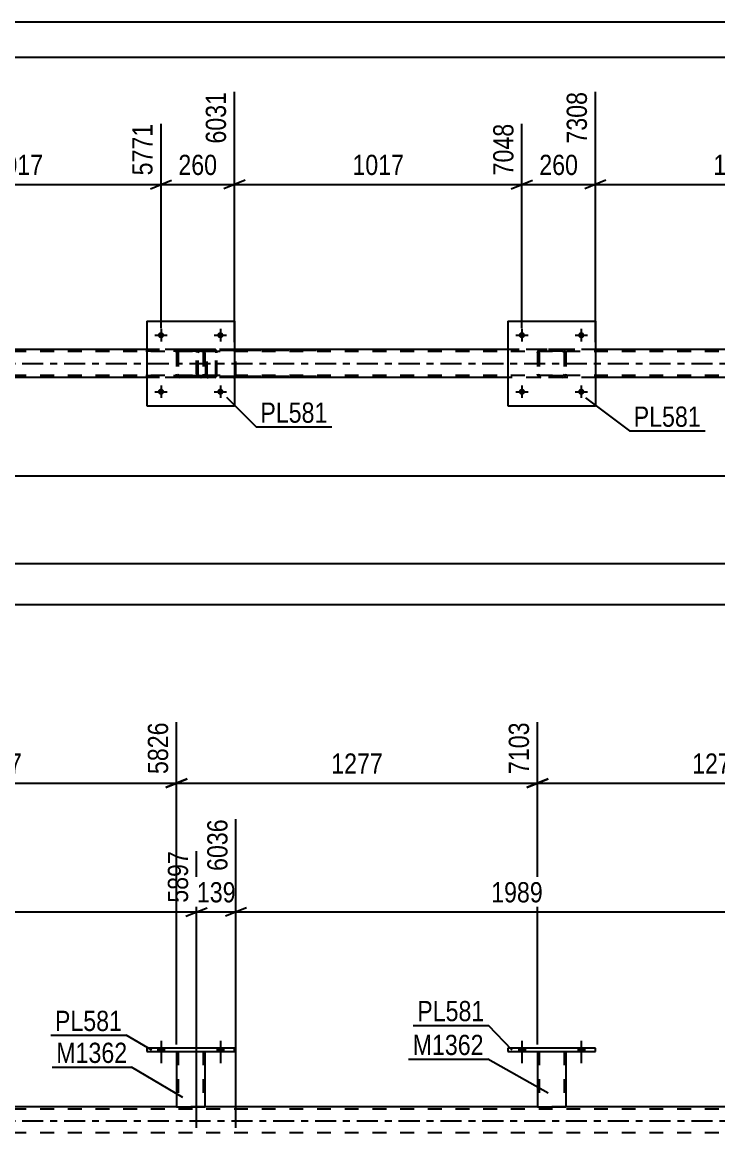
# Model space of a CAD drawing. Header units: millimetres. Extents: x 0 to 841, y 0 to 594.
# Drawn here: x 257.4 to 355.8, y 436.8 to 594 of the extents above; entities that cross this region are included whole.
import ezdxf

# ---------------------------------------------------------------- set-up
doc = ezdxf.new("R2010")
doc.units = ezdxf.units.MM
doc.linetypes.add('DXK_LINE_DOT2', pattern=[3.9198, 1.9599, -1.9599])
doc.linetypes.add('DXK_LINE_DOT3', pattern=[5.9187, 2.979, -0.9799, 0.9799, -0.9799])
doc.styles.add('Arial Narrow', font='ARIALN.TTF', dxfattribs={"height": 0.2})

# ---------------------------------------------------------------- blocks, each defined once
blk = doc.blocks.new('Unknown-318888172-1133')
at = {"color": 5, "linetype": 'Continuous'}
for p, q in [((841, 594), (0, 594)), ((836, 589), (5, 589))]:
    blk.add_line(p, q, dxfattribs=at)
blk = doc.blocks.new('Part-318888172-5600 - 5496')
at = {"color": 7, "linetype": 'DXK_LINE_DOT2'}
for p, q in [((330.3, 547.21), (330.34, 547.4)), ((330.34, 547.4), (330.3, 547.21)), ((330.3, 547.21), (330.3, 544.17)), ((330.54, 547.21), (330.56, 547.3)), ((330.54, 547.21), (330.54, 544.17)), ((330.56, 547.3), (330.61, 547.38)), ((330.6, 547.66), (330.78, 547.69)), ((330.78, 547.69), (330.6, 547.66)), ((330.61, 547.38), (330.69, 547.43)), ((330.69, 547.43), (330.78, 547.45)), ((333.82, 547.69), (330.78, 547.69)), ((333.82, 547.45), (330.78, 547.45)), ((333.82, 547.69), (334.01, 547.66)), ((334.01, 547.66), (333.82, 547.69)), ((333.82, 547.45), (333.92, 547.43)), ((333.92, 547.43), (333.99, 547.38)), ((333.99, 547.38), (334.05, 547.3)), ((334.05, 547.3), (334.06, 547.21)), ((334.06, 547.21), (334.06, 544.17)), ((334.27, 547.4), (334.3, 547.21)), ((334.3, 547.21), (334.27, 547.4)), ((334.3, 547.21), (334.3, 544.17)), ((330.34, 543.99), (330.3, 544.17)), ((330.3, 544.17), (330.34, 543.99)), ((330.56, 544.08), (330.54, 544.17)), ((330.61, 544), (330.56, 544.08)), ((330.69, 543.95), (330.61, 544)), ((333.99, 544), (333.92, 543.95)), ((334.05, 544.08), (333.99, 544)), ((334.06, 544.17), (334.05, 544.08)), ((334.3, 544.17), (334.27, 543.99)), ((334.27, 543.99), (334.3, 544.17)), ((330.78, 543.69), (330.6, 543.73)), ((330.6, 543.73), (330.78, 543.69)), ((330.78, 543.93), (330.69, 543.95)), ((333.82, 543.93), (330.78, 543.93)), ((333.82, 543.69), (330.78, 543.69)), ((333.92, 543.95), (333.82, 543.93)), ((334.01, 543.73), (333.82, 543.69)), ((333.82, 543.69), (334.01, 543.73))]:
    blk.add_line(p, q, dxfattribs=at)
at = {"color": 7, "linetype": 'DXK_LINE_DOT3'}
blk.add_line((332.3, 545.69), (332.3, 545.69), dxfattribs=at)
at = {"color": 7, "linetype": 'DXK_LINE_DOT2'}
for centre, start, end in [((330.78, 547.21), 112.5, 157.5), ((330.78, 547.21), 112.5, 157.5), ((333.82, 547.21), 22.5, 67.5), ((333.82, 547.21), 22.5, 67.5), ((330.78, 544.17), 202.5, 247.5), ((330.78, 544.17), 202.5, 247.5), ((333.82, 544.17), 292.5, 337.5), ((333.82, 544.17), 292.5, 337.5)]:
    blk.add_arc(centre, 0.48, start, end, dxfattribs=at)
blk = doc.blocks.new('Part-318888172-5671 - 5496')
at = {"color": 7, "linetype": 'DXK_LINE_DOT2'}
for p, q in [((284.65, 547.69), (272.49, 547.69)), ((284.65, 547.45), (272.49, 547.45)), ((282.09, 547.37), (282.05, 547.21)), ((282.05, 544.17), (282.05, 547.21)), ((282.09, 547.4), (282.09, 547.37)), ((282.3, 547.21), (282.32, 547.3)), ((282.3, 544.17), (282.3, 547.21)), ((282.32, 547.3), (282.38, 547.38)), ((282.55, 547.69), (282.36, 547.66)), ((282.38, 547.38), (282.46, 547.43)), ((282.46, 547.43), (282.55, 547.45)), ((283.37, 547.69), (283.37, 547.45)), ((284.75, 547.66), (284.65, 547.69)), ((284.65, 547.45), (284.7, 547.43)), ((284.7, 547.43), (284.74, 547.38)), ((284.74, 547.38), (284.77, 547.3)), ((284.84, 547.55), (284.75, 547.66)), ((284.77, 547.3), (284.78, 547.21)), ((284.78, 544.17), (284.78, 547.21)), ((284.9, 547.4), (284.84, 547.55)), ((284.92, 547.21), (284.9, 547.4)), ((284.92, 544.17), (284.92, 547.21)), ((282.05, 544.17), (282.07, 544.11)), ((282.07, 544.11), (282.09, 543.99)), ((282.32, 544.08), (282.3, 544.17)), ((282.38, 544), (282.32, 544.08)), ((282.46, 543.95), (282.38, 544)), ((284.74, 544), (284.7, 543.95)), ((284.77, 544.08), (284.74, 544)), ((284.78, 544.17), (284.77, 544.08)), ((284.84, 543.83), (284.9, 543.99)), ((284.9, 543.99), (284.92, 544.17)), ((284.65, 543.93), (272.49, 543.93)), ((284.65, 543.69), (272.49, 543.69)), ((282.36, 543.73), (282.55, 543.69)), ((282.55, 543.93), (282.46, 543.95)), ((283.37, 543.69), (283.37, 543.93)), ((284.7, 543.95), (284.65, 543.93)), ((284.65, 543.69), (284.75, 543.73)), ((284.75, 543.73), (284.84, 543.83))]:
    blk.add_line(p, q, dxfattribs=at)
for centre, start, end in [((282.54, 547.2), 111.1941, 156.1506), ((282.54, 544.19), 203.8494, 248.8059)]:
    blk.add_arc(centre, 0.492, start, end, dxfattribs=at)
blk = doc.blocks.new('Bolt-318888172-5545 - 5496')
at = {"linetype": 'Continuous'}
for points in [[(277.46, 549.69, -1), (276.58, 549.69, -1)], [(285.86, 549.69, -1), (284.98, 549.69, -1)]]:
    blk.add_hatch(color=1, dxfattribs=at).paths.add_polyline_path(points)
at = {"color": 1, "linetype": 'Continuous'}
for p, q in [((277.02, 550.57), (277.02, 548.81)), ((285.42, 550.57), (285.42, 548.81)), ((276.14, 549.69), (277.9, 549.69)), ((284.54, 549.69), (286.3, 549.69))]:
    blk.add_line(p, q, dxfattribs=at)
blk = doc.blocks.new('Bolt-318888172-5546 - 5496')
at = {"linetype": 'Continuous'}
for points in [[(277.46, 541.69, -1), (276.58, 541.69, -1)], [(285.86, 541.69, -1), (284.98, 541.69, -1)]]:
    blk.add_hatch(color=1, dxfattribs=at).paths.add_polyline_path(points)
at = {"color": 1, "linetype": 'Continuous'}
for p, q in [((277.02, 542.57), (277.02, 540.81)), ((285.42, 542.57), (285.42, 540.81)), ((276.14, 541.69), (277.9, 541.69)), ((284.54, 541.69), (286.3, 541.69))]:
    blk.add_line(p, q, dxfattribs=at)
blk = doc.blocks.new('Bolt-318888172-5547 - 5496')
at = {"linetype": 'Continuous'}
for points in [[(328.54, 549.69, -1), (327.66, 549.69, -1)], [(336.94, 549.69, -1), (336.06, 549.69, -1)]]:
    blk.add_hatch(color=1, dxfattribs=at).paths.add_polyline_path(points)
at = {"color": 1, "linetype": 'Continuous'}
for p, q in [((328.1, 550.57), (328.1, 548.81)), ((336.5, 550.57), (336.5, 548.81)), ((327.22, 549.69), (328.98, 549.69)), ((335.62, 549.69), (337.38, 549.69))]:
    blk.add_line(p, q, dxfattribs=at)
blk = doc.blocks.new('Bolt-318888172-5548 - 5496')
at = {"linetype": 'Continuous'}
for points in [[(328.54, 541.69, -1), (327.66, 541.69, -1)], [(336.94, 541.69, -1), (336.06, 541.69, -1)]]:
    blk.add_hatch(color=1, dxfattribs=at).paths.add_polyline_path(points)
at = {"color": 1, "linetype": 'Continuous'}
for p, q in [((328.1, 542.57), (328.1, 540.81)), ((336.5, 542.57), (336.5, 540.81)), ((327.22, 541.69), (328.98, 541.69)), ((335.62, 541.69), (337.38, 541.69))]:
    blk.add_line(p, q, dxfattribs=at)
blk = doc.blocks.new('Part-318888172-5593 - 5496')
at = {"color": 2, "linetype": 'Continuous'}
for p, q in [((275.02, 551.69), (275.02, 539.69)), ((275.02, 551.69), (287.42, 551.69)), ((287.42, 551.69), (287.42, 539.69)), ((275.02, 539.69), (287.42, 539.69))]:
    blk.add_line(p, q, dxfattribs=at)
blk = doc.blocks.new('Part-318888172-5594 - 5496')
at = {"color": 7, "linetype": 'DXK_LINE_DOT2'}
for p, q in [((279.22, 547.21), (279.26, 547.4)), ((279.26, 547.4), (279.22, 547.21)), ((279.22, 547.21), (279.22, 544.17)), ((279.46, 547.21), (279.48, 547.3)), ((279.46, 547.21), (279.46, 544.17)), ((279.48, 547.3), (279.53, 547.38)), ((279.52, 547.66), (279.7, 547.69)), ((279.7, 547.69), (279.52, 547.66)), ((279.53, 547.38), (279.61, 547.43)), ((279.61, 547.43), (279.7, 547.45)), ((282.74, 547.69), (279.7, 547.69)), ((282.74, 547.45), (279.7, 547.45)), ((282.74, 547.69), (282.93, 547.66)), ((282.93, 547.66), (282.74, 547.69)), ((282.74, 547.45), (282.84, 547.43)), ((282.84, 547.43), (282.91, 547.38)), ((282.91, 547.38), (282.97, 547.3)), ((282.97, 547.3), (282.98, 547.21)), ((282.98, 547.21), (282.98, 544.17)), ((283.19, 547.4), (283.22, 547.21)), ((283.22, 547.21), (283.19, 547.4)), ((283.22, 547.21), (283.22, 544.17)), ((279.26, 543.99), (279.22, 544.17)), ((279.22, 544.17), (279.26, 543.99)), ((279.48, 544.08), (279.46, 544.17)), ((279.53, 544), (279.48, 544.08)), ((279.61, 543.95), (279.53, 544)), ((282.91, 544), (282.84, 543.95)), ((282.97, 544.08), (282.91, 544)), ((282.98, 544.17), (282.97, 544.08)), ((283.22, 544.17), (283.19, 543.99)), ((283.19, 543.99), (283.22, 544.17)), ((279.7, 543.69), (279.52, 543.73)), ((279.52, 543.73), (279.7, 543.69)), ((279.7, 543.93), (279.61, 543.95)), ((282.74, 543.93), (279.7, 543.93)), ((282.74, 543.69), (279.7, 543.69)), ((282.84, 543.95), (282.74, 543.93)), ((282.93, 543.73), (282.74, 543.69)), ((282.74, 543.69), (282.93, 543.73))]:
    blk.add_line(p, q, dxfattribs=at)
at = {"color": 7, "linetype": 'DXK_LINE_DOT3'}
blk.add_line((281.22, 545.69), (281.22, 545.69), dxfattribs=at)
at = {"color": 7, "linetype": 'DXK_LINE_DOT2'}
for centre, start, end in [((279.7, 547.21), 112.5, 157.5), ((279.7, 547.21), 112.5, 157.5), ((282.74, 547.21), 22.5, 67.5), ((282.74, 547.21), 22.5, 67.5), ((279.7, 544.17), 202.5, 247.5), ((279.7, 544.17), 202.5, 247.5), ((282.74, 544.17), 292.5, 337.5), ((282.74, 544.17), 292.5, 337.5)]:
    blk.add_arc(centre, 0.48, start, end, dxfattribs=at)
blk = doc.blocks.new('Part-318888172-5599 - 5496')
at = {"color": 2, "linetype": 'Continuous'}
for p, q in [((326.1, 551.69), (326.1, 539.69)), ((326.1, 551.69), (338.5, 551.69)), ((338.5, 551.69), (338.5, 539.69)), ((326.1, 539.69), (338.5, 539.69))]:
    blk.add_line(p, q, dxfattribs=at)
blk = doc.blocks.new('Part-318888172-5672 - 5496')
at = {"color": 7, "linetype": 'DXK_LINE_DOT2'}
for p, q in [((283.4, 547.49), (283.37, 547.37)), ((283.37, 544.01), (283.37, 547.37)), ((283.54, 547.37), (283.55, 547.43)), ((283.54, 544.01), (283.54, 547.37)), ((283.55, 547.43), (283.59, 547.49)), ((283.71, 547.69), (283.58, 547.67)), ((283.59, 547.49), (283.65, 547.52)), ((283.65, 547.52), (283.71, 547.53)), ((299.04, 547.69), (283.71, 547.69)), ((299.04, 547.53), (283.71, 547.53)), ((287.42, 547.67), (287.29, 547.69)), ((287.29, 547.53), (287.35, 547.52)), ((287.35, 547.52), (287.41, 547.49)), ((287.41, 547.49), (287.44, 547.43)), ((287.44, 547.43), (287.46, 547.37)), ((287.46, 544.01), (287.46, 547.37)), ((287.63, 547.37), (287.6, 547.49)), ((287.63, 544.01), (287.63, 547.37)), ((283.37, 544.01), (283.4, 543.89)), ((283.55, 543.95), (283.54, 544.01)), ((287.46, 544.01), (287.44, 543.95)), ((287.6, 543.89), (287.63, 544.01)), ((283.59, 543.9), (283.55, 543.95)), ((283.58, 543.72), (283.71, 543.69)), ((283.65, 543.86), (283.59, 543.9)), ((283.71, 543.85), (283.65, 543.86)), ((299.04, 543.85), (283.71, 543.85)), ((299.04, 543.69), (283.71, 543.69)), ((287.35, 543.86), (287.29, 543.85)), ((287.29, 543.69), (287.42, 543.72)), ((287.41, 543.9), (287.35, 543.86)), ((287.44, 543.95), (287.41, 543.9))]:
    blk.add_line(p, q, dxfattribs=at)
for centre, start, end in [((283.7, 547.36), 110.7583, 155.68), ((287.3, 547.36), 24.32, 69.2417), ((283.7, 544.03), 204.32, 249.2417)]:
    blk.add_arc(centre, 0.331, start, end, dxfattribs=at)
blk = doc.blocks.new('Part-318888172-5735 - 5496')
at = {"color": 7, "linetype": 'DXK_LINE_DOT2'}
for p, q in [((767.53, 547.37), (103.5, 547.37)), ((747.15, 547.69), (172.86, 547.69)), ((287.42, 547.69), (275.02, 547.69)), ((338.5, 547.69), (326.1, 547.69)), ((767.53, 544.01), (103.5, 544.01)), ((287.42, 543.69), (275.02, 543.69)), ((338.5, 543.69), (326.1, 543.69))]:
    blk.add_line(p, q, dxfattribs=at)
at = {"color": 2, "linetype": 'Continuous'}
for p, q in [((275.02, 547.69), (236.34, 547.69)), ((326.1, 547.69), (287.42, 547.69)), ((377.19, 547.69), (338.5, 547.69)), ((275.02, 543.69), (236.34, 543.69)), ((326.1, 543.69), (287.42, 543.69)), ((377.19, 543.69), (338.5, 543.69))]:
    blk.add_line(p, q, dxfattribs=at)
at = {"color": 7, "linetype": 'DXK_LINE_DOT3'}
blk.add_line((103.5, 545.69), (767.53, 545.69), dxfattribs=at)
blk = doc.blocks.new('Bolt-318888172-3670 - 3660')
at = {"linetype": 'Continuous'}
for points in [[(327.66, 448.3), (328.54, 448.3), (328.54, 448.78), (327.66, 448.78)], [(336.06, 448.3), (336.94, 448.3), (336.94, 448.78), (336.06, 448.78)]]:
    blk.add_hatch(color=1, dxfattribs=at).paths.add_polyline_path(points)
at = {"color": 1, "linetype": 'Continuous'}
for p, q in [((328.1, 449.78), (328.1, 446.66)), ((336.5, 449.78), (336.5, 446.66)), ((327.66, 448.78), (327.66, 448.3)), ((328.54, 448.78), (328.54, 448.3)), ((336.06, 448.78), (336.06, 448.3)), ((336.94, 448.78), (336.94, 448.3))]:
    blk.add_line(p, q, dxfattribs=at)
blk = doc.blocks.new('Bolt-318888172-3671 - 3660')
at = {"linetype": 'Continuous'}
for points in [[(327.66, 448.3), (328.54, 448.3), (328.54, 448.78), (327.66, 448.78)], [(336.06, 448.3), (336.94, 448.3), (336.94, 448.78), (336.06, 448.78)]]:
    blk.add_hatch(color=1, dxfattribs=at).paths.add_polyline_path(points)
at = {"color": 1, "linetype": 'Continuous'}
for p, q in [((328.1, 449.78), (328.1, 446.66)), ((336.5, 449.78), (336.5, 446.66)), ((327.66, 448.78), (327.66, 448.3)), ((328.54, 448.78), (328.54, 448.3)), ((336.06, 448.78), (336.06, 448.3)), ((336.94, 448.78), (336.94, 448.3))]:
    blk.add_line(p, q, dxfattribs=at)
blk = doc.blocks.new('Bolt-318888172-3672 - 3660')
at = {"linetype": 'Continuous'}
for points in [[(276.58, 448.3), (277.46, 448.3), (277.46, 448.78), (276.58, 448.78)], [(284.98, 448.3), (285.86, 448.3), (285.86, 448.78), (284.98, 448.78)]]:
    blk.add_hatch(color=1, dxfattribs=at).paths.add_polyline_path(points)
at = {"color": 1, "linetype": 'Continuous'}
for p, q in [((277.02, 449.78), (277.02, 446.66)), ((285.42, 449.78), (285.42, 446.66)), ((276.58, 448.78), (276.58, 448.3)), ((277.46, 448.78), (277.46, 448.3)), ((284.98, 448.78), (284.98, 448.3)), ((285.86, 448.78), (285.86, 448.3))]:
    blk.add_line(p, q, dxfattribs=at)
blk = doc.blocks.new('Bolt-318888172-3673 - 3660')
at = {"linetype": 'Continuous'}
for points in [[(276.58, 448.3), (277.46, 448.3), (277.46, 448.78), (276.58, 448.78)], [(284.98, 448.3), (285.86, 448.3), (285.86, 448.78), (284.98, 448.78)]]:
    blk.add_hatch(color=1, dxfattribs=at).paths.add_polyline_path(points)
at = {"color": 1, "linetype": 'Continuous'}
for p, q in [((277.02, 449.78), (277.02, 446.66)), ((285.42, 449.78), (285.42, 446.66)), ((276.58, 448.78), (276.58, 448.3)), ((277.46, 448.78), (277.46, 448.3)), ((284.98, 448.78), (284.98, 448.3)), ((285.86, 448.78), (285.86, 448.3))]:
    blk.add_line(p, q, dxfattribs=at)
blk = doc.blocks.new('Part-318888172-3759 - 3660')
at = {"color": 2, "linetype": 'Continuous'}
for p, q in [((275.02, 448.78), (275.02, 448.3)), ((287.42, 448.78), (275.02, 448.78)), ((275.02, 448.3), (287.42, 448.3)), ((287.42, 448.3), (287.42, 448.78))]:
    blk.add_line(p, q, dxfattribs=at)
blk = doc.blocks.new('Part-318888172-3804 - 3660')
at = {"color": 2, "linetype": 'Continuous'}
for p, q in [((330.3, 448.3), (330.3, 440.46)), ((334.3, 448.3), (334.3, 440.46)), ((330.3, 440.46), (334.3, 440.46))]:
    blk.add_line(p, q, dxfattribs=at)
at = {"color": 7, "linetype": 'DXK_LINE_DOT2'}
for p, q in [((330.3, 448.3), (334.3, 448.3)), ((330.3, 448.3), (330.3, 448.3)), ((330.3, 448.3), (330.3, 448.3)), ((330.54, 448.3), (330.54, 440.46)), ((334.06, 448.3), (334.06, 440.46)), ((334.3, 448.3), (334.3, 448.3)), ((334.3, 448.3), (334.3, 448.3)), ((334.01, 440.46), (334.05, 440.46)), ((334.01, 440.46), (334.05, 440.46)), ((334.05, 440.46), (334.06, 440.46)), ((334.05, 440.46), (334.06, 440.46))]:
    blk.add_line(p, q, dxfattribs=at)
blk = doc.blocks.new('Part-318888172-3809 - 3660')
at = {"color": 2, "linetype": 'Continuous'}
for p, q in [((326.1, 448.78), (326.1, 448.3)), ((338.5, 448.78), (326.1, 448.78)), ((326.1, 448.3), (338.5, 448.3)), ((338.5, 448.3), (338.5, 448.78))]:
    blk.add_line(p, q, dxfattribs=at)
blk = doc.blocks.new('Part-318888172-3814 - 3660')
at = {"color": 2, "linetype": 'Continuous'}
for p, q in [((279.22, 448.3), (279.22, 440.46)), ((283.22, 448.3), (283.22, 440.46)), ((279.22, 440.46), (283.22, 440.46))]:
    blk.add_line(p, q, dxfattribs=at)
at = {"color": 7, "linetype": 'DXK_LINE_DOT2'}
for p, q in [((279.22, 448.3), (283.22, 448.3)), ((279.22, 448.3), (279.22, 448.3)), ((279.22, 448.3), (279.22, 448.3)), ((279.46, 448.3), (279.46, 440.46)), ((282.98, 448.3), (282.98, 440.46)), ((283.22, 448.3), (283.22, 448.3)), ((283.22, 448.3), (283.22, 448.3)), ((282.93, 440.46), (282.97, 440.46)), ((282.93, 440.46), (282.97, 440.46)), ((282.97, 440.46), (282.98, 440.46)), ((282.97, 440.46), (282.98, 440.46))]:
    blk.add_line(p, q, dxfattribs=at)
blk = doc.blocks.new('Part-318888172-4055 - 3660')
at = {"color": 2, "linetype": 'Continuous'}
for p, q in [((279.22, 440.46), (232.14, 440.46)), ((330.3, 440.46), (283.22, 440.46)), ((381.39, 440.46), (334.3, 440.46))]:
    blk.add_line(p, q, dxfattribs=at)
at = {"color": 7, "linetype": 'DXK_LINE_DOT2'}
for p, q in [((283.22, 440.46), (279.22, 440.46)), ((334.3, 440.46), (330.3, 440.46)), ((767.53, 440.14), (103.5, 440.14)), ((767.53, 436.78), (103.5, 436.78))]:
    blk.add_line(p, q, dxfattribs=at)
at = {"color": 7, "linetype": 'DXK_LINE_DOT3'}
blk.add_line((103.5, 438.46), (767.53, 438.46), dxfattribs=at)
blk = doc.blocks.new('StraightDimension-318888172-14542 - 5496')
at = {"color": 7, "linetype": 'Continuous'}
for p, q in [((287.42, 548.69), (287.42, 584.13)), ((277.02, 550.69), (277.02, 579.63)), ((275.52, 570.42), (278.52, 571.62)), ((277.02, 571.02), (287.42, 571.02)), ((288.92, 571.62), (285.92, 570.42))]:
    blk.add_line(p, q, dxfattribs=at)
at = {"color": 0}
blk.add_wipeout([(285.57, 571.77), (285.57, 575.97), (278.88, 575.97), (278.88, 571.77)], dxfattribs=at)
at = {"color": 3, "style": 'Arial Narrow'}
blk.add_text('260', height=2.863, dxfattribs=at).set_placement((279.48, 572.37))
at = {"color": 0, "linetype": 'Continuous'}
blk.add_wipeout([(286.82, 584.73), (282.62, 584.73), (282.62, 576.22), (286.82, 576.22)], dxfattribs=at)
at = {"color": 3, "linetype": 'Continuous', "style": 'Arial Narrow'}
blk.add_text('6031', height=2.863, rotation=90.0002, dxfattribs=at).set_placement((286.22, 576.82))
blk = doc.blocks.new('StraightDimension-318888172-14540 - 5496')
at = {"color": 7, "linetype": 'Continuous'}
for p, q in [((338.5, 548.69), (338.5, 584.13)), ((328.1, 550.69), (328.1, 579.63)), ((326.6, 570.42), (329.6, 571.62)), ((328.1, 571.02), (338.5, 571.02)), ((340, 571.62), (337, 570.42))]:
    blk.add_line(p, q, dxfattribs=at)
at = {"color": 0}
blk.add_wipeout([(336.65, 571.77), (336.65, 575.97), (329.96, 575.97), (329.96, 571.77)], dxfattribs=at)
at = {"color": 3, "style": 'Arial Narrow'}
blk.add_text('260', height=2.863, dxfattribs=at).set_placement((330.56, 572.37))
at = {"color": 0, "linetype": 'Continuous'}
blk.add_wipeout([(337.9, 584.73), (333.7, 584.73), (333.7, 576.22), (337.9, 576.22)], dxfattribs=at)
at = {"color": 3, "linetype": 'Continuous', "style": 'Arial Narrow'}
blk.add_text('7308', height=2.863, rotation=90.0002, dxfattribs=at).set_placement((337.3, 576.82))
blk = doc.blocks.new('StraightDimension-318888172-6381 - 5496')
at = {"color": 7, "linetype": 'Continuous'}
blk.add_line((61.58, 517.39), (767.53, 517.39), dxfattribs=at)
blk = doc.blocks.new('StraightDimension-318888172-6402 - 5496')
at = {"color": 7, "linetype": 'Continuous'}
blk.add_line((60.94, 511.57), (768.17, 511.57), dxfattribs=at)
blk = doc.blocks.new('StraightDimension-318888172-6444 - 5496')
at = {"color": 7, "linetype": 'Continuous'}
blk.add_line((61.58, 529.77), (711.29, 529.77), dxfattribs=at)
blk = doc.blocks.new('StraightDimension-318888172-14539 - 5496')
at = {"color": 7, "linetype": 'Continuous'}
for p, q in [((338.5, 548.69), (338.5, 584.13)), ((379.19, 550.69), (379.19, 579.63)), ((340, 571.62), (337, 570.42)), ((338.5, 571.02), (379.19, 571.02)), ((377.69, 570.42), (380.69, 571.62))]:
    blk.add_line(p, q, dxfattribs=at)
at = {"color": 0, "linetype": 'Continuous'}
blk.add_wipeout([(378.59, 580.23), (374.39, 580.23), (374.39, 571.72), (378.59, 571.72)], dxfattribs=at)
at = {"color": 0}
blk.add_wipeout([(363.1, 571.77), (363.1, 575.97), (354.59, 575.97), (354.59, 571.77)], dxfattribs=at)
at = {"color": 3, "linetype": 'Continuous', "style": 'Arial Narrow'}
blk.add_text('8325', height=2.863, rotation=90.0002, dxfattribs=at).set_placement((377.99, 572.32))
at = {"color": 3, "style": 'Arial Narrow'}
blk.add_text('1017', height=2.863, dxfattribs=at).set_placement((355.19, 572.37))
blk = doc.blocks.new('StraightDimension-318888172-14541 - 5496')
at = {"color": 7, "linetype": 'Continuous'}
for p, q in [((287.42, 548.69), (287.42, 584.13)), ((328.1, 550.69), (328.1, 579.63)), ((288.92, 571.62), (285.92, 570.42)), ((287.42, 571.02), (328.1, 571.02)), ((326.6, 570.42), (329.6, 571.62))]:
    blk.add_line(p, q, dxfattribs=at)
at = {"color": 0, "linetype": 'Continuous'}
blk.add_wipeout([(327.5, 580.23), (323.3, 580.23), (323.3, 571.72), (327.5, 571.72)], dxfattribs=at)
at = {"color": 0}
blk.add_wipeout([(312.02, 571.77), (312.02, 575.97), (303.51, 575.97), (303.51, 571.77)], dxfattribs=at)
at = {"color": 3, "linetype": 'Continuous', "style": 'Arial Narrow'}
blk.add_text('7048', height=2.863, rotation=90.0002, dxfattribs=at).set_placement((326.9, 572.32))
at = {"color": 3, "style": 'Arial Narrow'}
blk.add_text('1017', height=2.863, dxfattribs=at).set_placement((304.11, 572.37))
blk = doc.blocks.new('StraightDimension-318888172-14543 - 5496')
at = {"color": 7, "linetype": 'Continuous'}
for p, q in [((236.34, 548.69), (236.34, 584.13)), ((277.02, 550.69), (277.02, 579.63)), ((237.84, 571.62), (234.84, 570.42)), ((236.34, 571.02), (277.02, 571.02)), ((275.52, 570.42), (278.52, 571.62))]:
    blk.add_line(p, q, dxfattribs=at)
at = {"color": 0, "linetype": 'Continuous'}
blk.add_wipeout([(276.42, 580.23), (272.22, 580.23), (272.22, 571.72), (276.42, 571.72)], dxfattribs=at)
at = {"color": 0}
blk.add_wipeout([(260.94, 571.77), (260.94, 575.97), (252.43, 575.97), (252.43, 571.77)], dxfattribs=at)
at = {"color": 3, "linetype": 'Continuous', "style": 'Arial Narrow'}
blk.add_text('5771', height=2.863, rotation=90.0002, dxfattribs=at).set_placement((275.82, 572.32))
at = {"color": 3, "style": 'Arial Narrow'}
blk.add_text('1017', height=2.863, dxfattribs=at).set_placement((253.03, 572.37))
blk = doc.blocks.new('StraightDimension-318888172-15683 - 3660')
at = {"color": 7, "linetype": 'Continuous'}
for p, q in [((330.3, 449.3), (330.3, 494.89)), ((381.39, 449.3), (381.39, 494.89)), ((331.8, 486.87), (328.8, 485.67)), ((330.3, 486.27), (381.39, 486.27)), ((379.89, 485.67), (382.89, 486.87))]:
    blk.add_line(p, q, dxfattribs=at)
at = {"color": 0, "linetype": 'Continuous'}
blk.add_wipeout([(380.79, 495.49), (376.59, 495.49), (376.59, 486.97), (380.79, 486.97)], dxfattribs=at)
at = {"color": 0}
blk.add_wipeout([(360.1, 487.02), (360.1, 491.22), (351.59, 491.22), (351.59, 487.02)], dxfattribs=at)
at = {"color": 3, "linetype": 'Continuous', "style": 'Arial Narrow'}
blk.add_text('8380', height=2.863, rotation=90.0002, dxfattribs=at).set_placement((380.19, 487.57))
at = {"color": 3, "style": 'Arial Narrow'}
blk.add_text('1277', height=2.863, dxfattribs=at).set_placement((352.19, 487.62))
blk = doc.blocks.new('StraightDimension-318888172-4593 - 3660')
at = {"color": 7, "linetype": 'Continuous'}
for p, q in [((202.49, 437.46), (202.49, 481.17)), ((282.05, 437.46), (282.05, 476.67)), ((203.99, 468.65), (200.99, 467.45)), ((280.55, 467.45), (283.55, 468.65)), ((202.49, 468.05), (282.05, 468.05))]:
    blk.add_line(p, q, dxfattribs=at)
at = {"color": 0, "linetype": 'Continuous'}
blk.add_wipeout([(281.45, 477.27), (277.25, 477.27), (277.25, 468.75), (281.45, 468.75)], dxfattribs=at)
at = {"color": 0}
blk.add_wipeout([(246.53, 468.8), (246.53, 473), (238.02, 473), (238.02, 468.8)], dxfattribs=at)
at = {"color": 3, "linetype": 'Continuous', "style": 'Arial Narrow'}
blk.add_text('5897', height=2.863, rotation=90.0002, dxfattribs=at).set_placement((280.85, 469.35))
at = {"color": 3, "style": 'Arial Narrow'}
blk.add_text('1989', height=2.863, dxfattribs=at).set_placement((238.62, 469.4))
blk = doc.blocks.new('StraightDimension-318888172-4612 - 3660')
at = {"color": 7, "linetype": 'Continuous'}
for p, q in [((287.63, 437.46), (287.63, 481.17)), ((282.05, 437.46), (282.05, 476.67)), ((280.55, 467.45), (283.55, 468.65)), ((289.13, 468.65), (286.13, 467.45)), ((282.05, 468.05), (287.63, 468.05))]:
    blk.add_line(p, q, dxfattribs=at)
at = {"color": 0}
blk.add_wipeout([(288.18, 468.8), (288.18, 473), (281.5, 473), (281.5, 468.8)], dxfattribs=at)
at = {"color": 3, "style": 'Arial Narrow'}
blk.add_text('139', height=2.863, dxfattribs=at).set_placement((282.1, 469.4))
at = {"color": 0, "linetype": 'Continuous'}
blk.add_wipeout([(287.03, 481.77), (282.83, 481.77), (282.83, 473.25), (287.03, 473.25)], dxfattribs=at)
at = {"color": 3, "linetype": 'Continuous', "style": 'Arial Narrow'}
blk.add_text('6036', height=2.863, rotation=90.0002, dxfattribs=at).set_placement((286.43, 473.85))
blk = doc.blocks.new('StraightDimension-318888172-15685 - 3660')
at = {"color": 7, "linetype": 'Continuous'}
for p, q in [((228.14, 449.3), (228.14, 494.89)), ((279.22, 449.3), (279.22, 494.89)), ((229.64, 486.87), (226.64, 485.67)), ((228.14, 486.27), (279.22, 486.27)), ((277.72, 485.67), (280.72, 486.87))]:
    blk.add_line(p, q, dxfattribs=at)
at = {"color": 0, "linetype": 'Continuous'}
blk.add_wipeout([(278.62, 495.49), (274.42, 495.49), (274.42, 486.97), (278.62, 486.97)], dxfattribs=at)
at = {"color": 0}
blk.add_wipeout([(257.94, 487.02), (257.94, 491.22), (249.43, 491.22), (249.43, 487.02)], dxfattribs=at)
at = {"color": 3, "linetype": 'Continuous', "style": 'Arial Narrow'}
blk.add_text('5826', height=2.863, rotation=90.0002, dxfattribs=at).set_placement((278.02, 487.57))
at = {"color": 3, "style": 'Arial Narrow'}
blk.add_text('1277', height=2.863, dxfattribs=at).set_placement((250.03, 487.62))
blk = doc.blocks.new('StraightDimension-318888172-15684 - 3660')
at = {"color": 7, "linetype": 'Continuous'}
for p, q in [((279.22, 449.3), (279.22, 494.89)), ((330.3, 449.3), (330.3, 494.89)), ((280.72, 486.87), (277.72, 485.67)), ((279.22, 486.27), (330.3, 486.27)), ((328.8, 485.67), (331.8, 486.87))]:
    blk.add_line(p, q, dxfattribs=at)
at = {"color": 0, "linetype": 'Continuous'}
blk.add_wipeout([(329.7, 495.49), (325.5, 495.49), (325.5, 486.97), (329.7, 486.97)], dxfattribs=at)
at = {"color": 0}
blk.add_wipeout([(309.02, 487.02), (309.02, 491.22), (300.51, 491.22), (300.51, 487.02)], dxfattribs=at)
at = {"color": 3, "linetype": 'Continuous', "style": 'Arial Narrow'}
blk.add_text('7103', height=2.863, rotation=90.0002, dxfattribs=at).set_placement((329.1, 487.57))
at = {"color": 3, "style": 'Arial Narrow'}
blk.add_text('1277', height=2.863, dxfattribs=at).set_placement((301.11, 487.62))
blk = doc.blocks.new('StraightDimension-318888172-4631 - 3660')
at = {"color": 7, "linetype": 'Continuous'}
for p, q in [((287.63, 437.46), (287.63, 481.17)), ((367.19, 437.46), (367.19, 476.67)), ((289.13, 468.65), (286.13, 467.45)), ((365.69, 467.45), (368.69, 468.65)), ((287.63, 468.05), (367.19, 468.05))]:
    blk.add_line(p, q, dxfattribs=at)
at = {"color": 0, "linetype": 'Continuous'}
blk.add_wipeout([(366.59, 477.27), (362.39, 477.27), (362.39, 468.75), (366.59, 468.75)], dxfattribs=at)
at = {"color": 0}
blk.add_wipeout([(331.66, 468.8), (331.66, 473), (323.15, 473), (323.15, 468.8)], dxfattribs=at)
at = {"color": 3, "linetype": 'Continuous', "style": 'Arial Narrow'}
blk.add_text('8025', height=2.863, rotation=90.0002, dxfattribs=at).set_placement((365.99, 469.35))
at = {"color": 3, "style": 'Arial Narrow'}
blk.add_text('1989', height=2.863, dxfattribs=at).set_placement((323.75, 469.4))
blk = doc.blocks.new('Mark-318888172-5589 - 5496')
at = {"color": 0}
blk.add_wipeout([(300.58, 537.3), (300.58, 540.3), (291.08, 540.3), (291.08, 537.3)], dxfattribs=at)
blk.add_wipeout([(300.58, 537.3), (300.58, 540.3), (291.08, 540.3), (291.08, 537.3)], dxfattribs=at)
at = {"color": 30, "linetype": 'Continuous'}
for p, q in [((286.3, 540.94), (290.48, 536.7)), ((290.48, 536.7), (301.18, 536.7))]:
    blk.add_line(p, q, dxfattribs=at)
at = {"color": 3, "style": 'Arial Narrow'}
blk.add_text('PL581', height=2.863, dxfattribs=at).set_placement((291.08, 537.3))
blk = doc.blocks.new('Mark-318888172-5595 - 5496')
at = {"color": 0}
blk.add_wipeout([(353.42, 536.73), (353.42, 539.73), (343.92, 539.73), (343.92, 536.73)], dxfattribs=at)
blk.add_wipeout([(353.42, 536.73), (353.42, 539.73), (343.92, 539.73), (343.92, 536.73)], dxfattribs=at)
at = {"color": 30, "linetype": 'Continuous'}
for p, q in [((337.11, 540.81), (343.32, 536.13)), ((343.32, 536.13), (354.02, 536.13))]:
    blk.add_line(p, q, dxfattribs=at)
at = {"color": 3, "style": 'Arial Narrow'}
blk.add_text('PL581', height=2.863, dxfattribs=at).set_placement((343.92, 536.73))
blk = doc.blocks.new('Mark-318888172-3755 - 3660')
at = {"color": 0}
blk.add_wipeout([(271.51, 451.19), (271.51, 454.19), (262.01, 454.19), (262.01, 451.19)], dxfattribs=at)
blk.add_wipeout([(271.51, 451.19), (271.51, 454.19), (262.01, 454.19), (262.01, 451.19)], dxfattribs=at)
at = {"color": 30, "linetype": 'Continuous'}
for p in [(261.41, 450.59), (275.71, 448.47)]:
    blk.add_line(p, (272.11, 450.59), dxfattribs=at)
at = {"color": 3, "style": 'Arial Narrow'}
blk.add_text('PL581', height=2.863, dxfattribs=at).set_placement((262.01, 451.19))
blk = doc.blocks.new('Mark-318888172-3800 - 3660')
at = {"color": 0}
blk.add_wipeout([(322.69, 447.79), (322.69, 450.79), (312.64, 450.79), (312.64, 447.79)], dxfattribs=at)
blk.add_wipeout([(322.69, 447.79), (322.69, 450.79), (312.64, 450.79), (312.64, 447.79)], dxfattribs=at)
at = {"color": 30, "linetype": 'Continuous'}
for p in [(312.04, 447.19), (331.82, 442.37)]:
    blk.add_line(p, (323.29, 447.19), dxfattribs=at)
at = {"color": 3, "style": 'Arial Narrow'}
blk.add_text('M1362', height=2.863, dxfattribs=at).set_placement((312.64, 447.79))
blk = doc.blocks.new('Mark-318888172-3805 - 3660')
at = {"color": 0}
blk.add_wipeout([(322.79, 452.58), (322.79, 455.58), (313.29, 455.58), (313.29, 452.58)], dxfattribs=at)
blk.add_wipeout([(322.79, 452.58), (322.79, 455.58), (313.29, 455.58), (313.29, 452.58)], dxfattribs=at)
at = {"color": 30, "linetype": 'Continuous'}
for p in [(312.69, 451.98), (326.72, 448.5)]:
    blk.add_line(p, (323.39, 451.98), dxfattribs=at)
at = {"color": 3, "style": 'Arial Narrow'}
blk.add_text('PL581', height=2.863, dxfattribs=at).set_placement((313.29, 452.58))
blk = doc.blocks.new('Mark-318888172-3810 - 3660')
at = {"color": 0}
blk.add_wipeout([(272.25, 446.67), (272.25, 449.67), (262.2, 449.67), (262.2, 446.67)], dxfattribs=at)
blk.add_wipeout([(272.25, 446.67), (272.25, 449.67), (262.2, 449.67), (262.2, 446.67)], dxfattribs=at)
at = {"color": 30, "linetype": 'Continuous'}
for p in [(261.6, 446.07), (280.1, 441.76)]:
    blk.add_line(p, (272.85, 446.07), dxfattribs=at)
at = {"color": 3, "style": 'Arial Narrow'}
blk.add_text('M1362', height=2.863, dxfattribs=at).set_placement((262.2, 446.67))

msp = doc.modelspace()

# ---------------------------------------------------------------- block references
for name in ['Unknown-318888172-1133', 'Part-318888172-5593 - 5496', 'Bolt-318888172-5545 - 5496', 'Part-318888172-5599 - 5496', 'Bolt-318888172-5547 - 5496', 'Part-318888172-5735 - 5496', 'Part-318888172-5671 - 5496', 'Part-318888172-5594 - 5496', 'Part-318888172-5672 - 5496', 'Part-318888172-5600 - 5496', 'Bolt-318888172-5546 - 5496', 'Bolt-318888172-5548 - 5496', 'Bolt-318888172-3672 - 3660', 'Bolt-318888172-3673 - 3660', 'Bolt-318888172-3670 - 3660', 'Bolt-318888172-3671 - 3660', 'Part-318888172-3759 - 3660', 'Part-318888172-3814 - 3660', 'Part-318888172-3809 - 3660', 'Part-318888172-3804 - 3660', 'Part-318888172-4055 - 3660']:
    msp.add_blockref(name, (0, 0))

# ---------------------------------------------------------------- next in the draw order: block references
for name in ['StraightDimension-318888172-14542 - 5496', 'StraightDimension-318888172-14540 - 5496', 'StraightDimension-318888172-6381 - 5496', 'StraightDimension-318888172-15683 - 3660', 'StraightDimension-318888172-4593 - 3660']:
    msp.add_blockref(name, (0, 0))

# ---------------------------------------------------------------- next in the draw order: block references
for name in ['StraightDimension-318888172-14543 - 5496', 'StraightDimension-318888172-14541 - 5496', 'StraightDimension-318888172-14539 - 5496', 'StraightDimension-318888172-6402 - 5496', 'StraightDimension-318888172-4612 - 3660']:
    msp.add_blockref(name, (0, 0))

# ---------------------------------------------------------------- next in the draw order: block references
for name in ['StraightDimension-318888172-6444 - 5496', 'StraightDimension-318888172-15685 - 3660']:
    msp.add_blockref(name, (0, 0))

# ---------------------------------------------------------------- next in the draw order: block references
for name in ['Mark-318888172-5589 - 5496', 'Mark-318888172-5595 - 5496', 'StraightDimension-318888172-15684 - 3660', 'Mark-318888172-3755 - 3660']:
    msp.add_blockref(name, (0, 0))

# ---------------------------------------------------------------- next in the draw order: block references
for name in ['StraightDimension-318888172-4631 - 3660', 'Mark-318888172-3810 - 3660']:
    msp.add_blockref(name, (0, 0))

# ---------------------------------------------------------------- next in the draw order: block references
msp.add_blockref('Mark-318888172-3800 - 3660', (0, 0))

# ---------------------------------------------------------------- next in the draw order: block references
msp.add_blockref('Mark-318888172-3805 - 3660', (0, 0))

doc.saveas('drawing.dxf')
